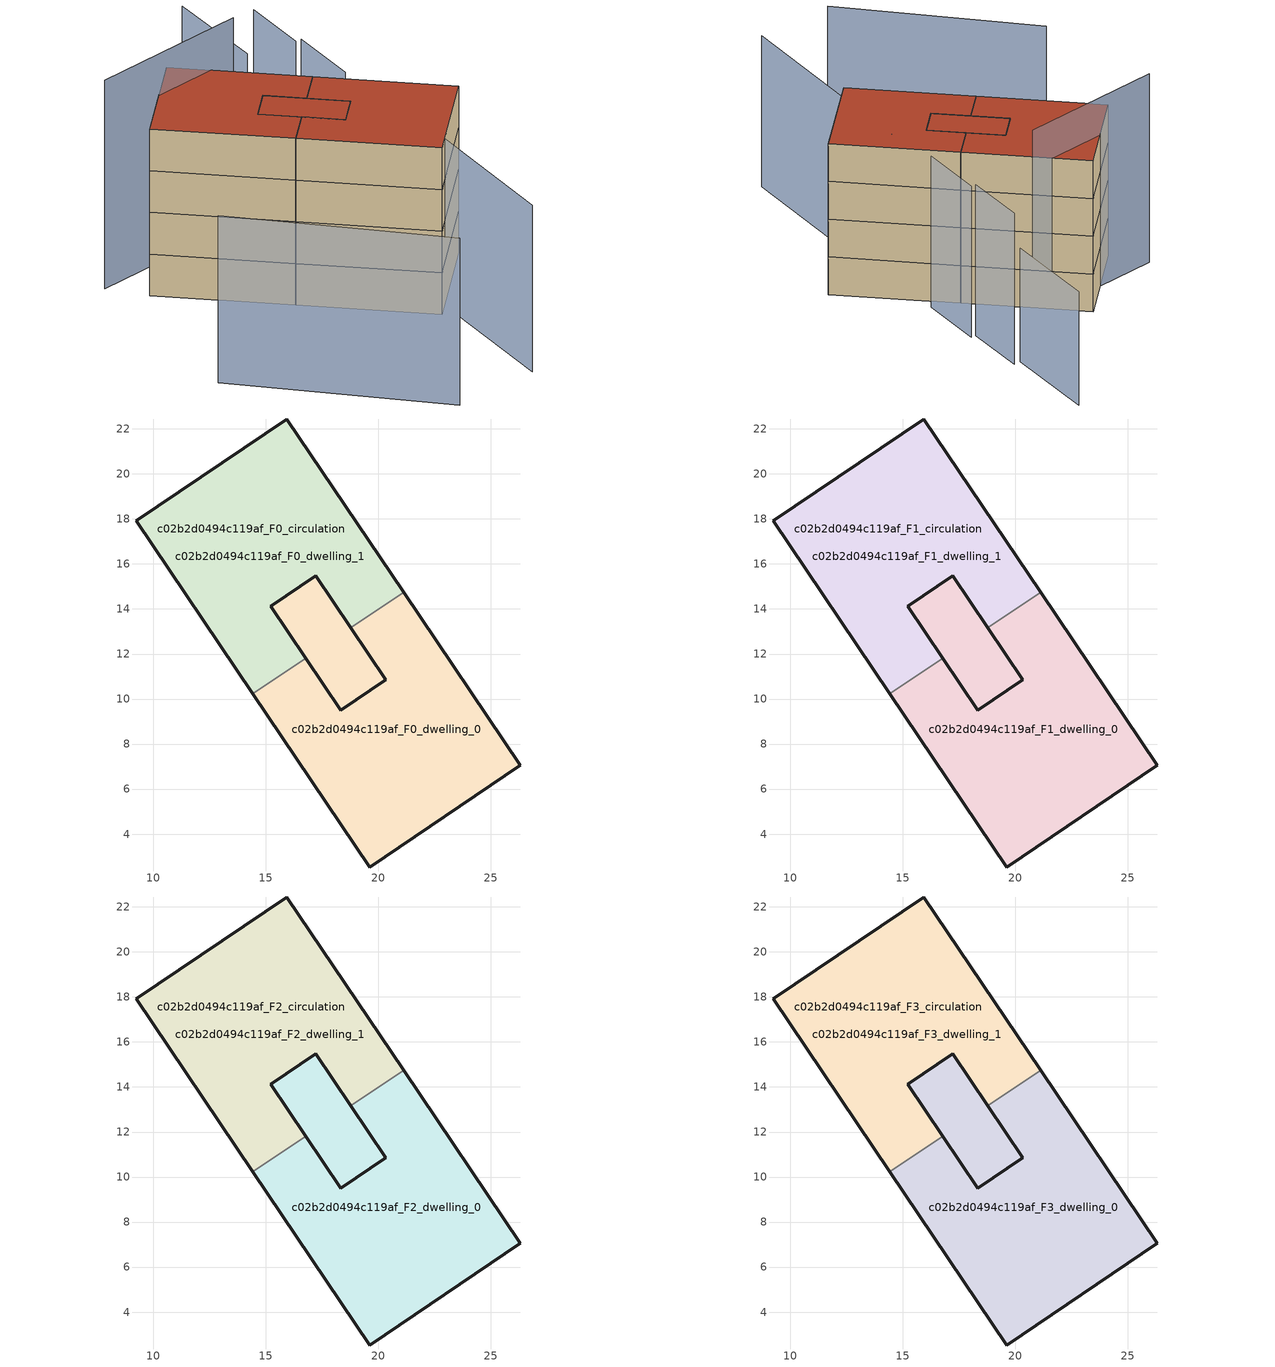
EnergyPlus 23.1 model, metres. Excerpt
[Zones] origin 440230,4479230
c02b2d0494c119af_F0_dwelling_0
 floor ground (EU_floor_Construction): 18.78,13.17 20.34,10.86 19.41,10.23 18.33,9.5 15.21,14.12 17.22,15.47 z0; 21.12,14.75 26.31,7.06 19.62,2.54 14.43,10.23 16.77,11.81 18.33,9.5 19.41,10.23 20.34,10.86 18.78,13.17 z0
 wall outside (EU_wall_Construction): 18.78,13.17 20.34,10.86 18.33,9.5 16.77,11.81 / 14.43,10.23 19.62,2.54 26.31,7.06 21.12,14.75 z0:3
 wall to c02b2d0494c119af_F0_dwelling_1 (EU_wall_Construction): 21.12,14.75 18.78,13.17 / 16.77,11.81 14.43,10.23 z0:3
c02b2d0494c119af_F0_dwelling_1
 floor ground (EU_floor_Construction): 20.34,10.86 18.33,9.5 15.21,14.12 17.22,15.47 18.78,13.17 z0; 15.93,22.44 21.12,14.75 18.78,13.17 17.22,15.47 15.21,14.12 16.77,11.81 14.43,10.23 9.24,17.92 z0
 wall outside (EU_wall_Construction): 16.77,11.81 15.21,14.12 17.22,15.47 18.78,13.17 / 21.12,14.75 15.93,22.44 9.24,17.92 14.43,10.23 z0:3
c02b2d0494c119af_F0_circulation
 floor ground (EU_floor_Construction): 21.12,14.75 26.31,7.06 19.62,2.54 14.43,10.23 16.77,11.81 18.33,9.5 19.41,10.23 20.34,10.86 18.78,13.17 z0; 18.78,13.17 20.34,10.86 19.41,10.23 18.33,9.5 16.77,11.81 15.21,14.12 17.22,15.47 z0; 15.93,22.44 21.12,14.75 18.78,13.17 17.22,15.47 15.21,14.12 16.77,11.81 14.43,10.23 9.24,17.92 z0
 wall outside (EU_wall_Construction): 15.21,14.12 18.33,9.5 20.34,10.86 17.22,15.47 15.21,14.12 z0:3
c02b2d0494c119af_F1_dwelling_0
 floor outside (EU_floor_Construction): 21.12,14.75 26.31,7.06 19.62,2.54 14.43,10.23 16.77,11.81 18.33,9.5 19.41,10.23 20.34,10.86 18.78,13.17 z3
 floor to c02b2d0494c119af_F0_dwelling_0 (EU_floor_Construction): 18.78,13.17 20.34,10.86 19.08,10.01 18.33,9.5 15.21,14.12 17.22,15.47 z3
 wall outside (EU_wall_Construction): 18.78,13.17 20.34,10.86 18.33,9.5 16.77,11.81 / 14.43,10.23 19.62,2.54 26.31,7.06 21.12,14.75 z3:6
 wall to c02b2d0494c119af_F1_dwelling_1 (EU_wall_Construction): 21.12,14.75 18.78,13.17 / 16.77,11.81 14.43,10.23 z3:6
c02b2d0494c119af_F1_dwelling_1
 floor to c02b2d0494c119af_F0_dwelling_1 (EU_floor_Construction): 15.93,22.44 21.12,14.75 18.78,13.17 17.22,15.47 15.21,14.12 16.77,11.81 14.43,10.23 9.24,17.92 z3; 20.34,10.86 18.33,9.5 15.21,14.12 17.22,15.47 18.78,13.17 z3
 wall outside (EU_wall_Construction): 16.77,11.81 15.21,14.12 17.22,15.47 18.78,13.17 / 21.12,14.75 15.93,22.44 9.24,17.92 14.43,10.23 z3:6
c02b2d0494c119af_F1_circulation
 floor outside (EU_floor_Construction): 15.93,22.44 21.12,14.75 18.78,13.17 17.22,15.47 15.21,14.12 16.77,11.81 14.43,10.23 9.24,17.92 z3
 floor to c02b2d0494c119af_F0_circulation (EU_floor_Construction): 21.12,14.75 26.31,7.06 19.62,2.54 14.43,10.23 16.77,11.81 18.33,9.5 19.41,10.23 20.34,10.86 18.78,13.17 z3; 18.78,13.17 20.34,10.86 19.41,10.23 18.33,9.5 16.77,11.81 15.21,14.12 17.22,15.47 z3
 wall outside (EU_wall_Construction): 15.21,14.12 18.33,9.5 20.34,10.86 17.22,15.47 15.21,14.12 z3:6
c02b2d0494c119af_F2_dwelling_0
 floor outside (EU_floor_Construction): 21.12,14.75 26.31,7.06 19.62,2.54 14.43,10.23 16.77,11.81 18.33,9.5 19.41,10.23 20.34,10.86 18.78,13.17 z6
 floor to c02b2d0494c119af_F1_dwelling_0 (EU_floor_Construction): 18.78,13.17 20.34,10.86 19.08,10.01 18.33,9.5 15.21,14.12 17.22,15.47 z6
 wall outside (EU_wall_Construction): 18.78,13.17 20.34,10.86 18.33,9.5 16.77,11.81 / 14.43,10.23 19.62,2.54 26.31,7.06 21.12,14.75 z6:9
 wall to c02b2d0494c119af_F2_dwelling_1 (EU_wall_Construction): 21.12,14.75 18.78,13.17 / 16.77,11.81 14.43,10.23 z6:9
c02b2d0494c119af_F2_dwelling_1
 floor to c02b2d0494c119af_F1_dwelling_1 (EU_floor_Construction): 15.93,22.44 21.12,14.75 18.78,13.17 17.22,15.47 15.21,14.12 16.77,11.81 14.43,10.23 9.24,17.92 z6; 20.34,10.86 18.33,9.5 15.21,14.12 17.22,15.47 18.78,13.17 z6
 wall outside (EU_wall_Construction): 16.77,11.81 15.21,14.12 17.22,15.47 18.78,13.17 / 21.12,14.75 15.93,22.44 9.24,17.92 14.43,10.23 z6:9
c02b2d0494c119af_F2_circulation
 floor outside (EU_floor_Construction): 15.93,22.44 21.12,14.75 18.78,13.17 17.22,15.47 15.21,14.12 16.77,11.81 14.43,10.23 9.24,17.92 z6
 floor to c02b2d0494c119af_F1_circulation (EU_floor_Construction): 21.12,14.75 26.31,7.06 19.62,2.54 14.43,10.23 16.77,11.81 18.33,9.5 19.41,10.23 20.34,10.86 18.78,13.17 z6; 18.78,13.17 20.34,10.86 19.41,10.23 18.33,9.5 16.77,11.81 15.21,14.12 17.22,15.47 z6
 wall outside (EU_wall_Construction): 15.21,14.12 18.33,9.5 20.34,10.86 17.22,15.47 15.21,14.12 z6:9
c02b2d0494c119af_F3_dwelling_0
 floor outside (EU_floor_Construction): 21.12,14.75 26.31,7.06 19.62,2.54 14.43,10.23 16.77,11.81 18.33,9.5 19.41,10.23 20.34,10.86 18.78,13.17 z9
 floor to c02b2d0494c119af_F2_dwelling_0 (EU_floor_Construction): 18.78,13.17 20.34,10.86 19.08,10.01 18.33,9.5 15.21,14.12 17.22,15.47 z9
 wall outside (EU_wall_Construction): 18.78,13.17 20.34,10.86 18.33,9.5 16.77,11.81 / 14.43,10.23 19.62,2.54 26.31,7.06 21.12,14.75 z9:12
 wall to c02b2d0494c119af_F3_dwelling_1 (EU_wall_Construction): 21.12,14.75 18.78,13.17 / 16.77,11.81 14.43,10.23 z9:12
 roof outside (EU_roof_Construction): 26.31,7.06 21.12,14.75 18.78,13.17 20.34,10.86 19.41,10.23 18.33,9.5 16.77,11.81 14.43,10.23 19.62,2.54 z12; 19.41,10.23 20.34,10.86 18.78,13.17 17.22,15.47 15.21,14.12 18.33,9.5 z12
c02b2d0494c119af_F3_dwelling_1
 floor to c02b2d0494c119af_F2_dwelling_1 (EU_floor_Construction): 15.93,22.44 21.12,14.75 18.78,13.17 17.22,15.47 15.21,14.12 16.77,11.81 14.43,10.23 9.24,17.92 z9; 20.34,10.86 18.33,9.5 15.21,14.12 17.22,15.47 18.78,13.17 z9
 wall outside (EU_wall_Construction): 16.77,11.81 15.21,14.12 17.22,15.47 18.78,13.17 / 21.12,14.75 15.93,22.44 9.24,17.92 14.43,10.23 z9:12
 roof outside (EU_roof_Construction): 18.78,13.17 21.12,14.75 15.93,22.44 9.24,17.92 14.43,10.23 16.77,11.81 15.21,14.12 17.22,15.47 z12; 20.34,10.86 18.78,13.17 17.22,15.47 15.21,14.12 18.33,9.5 z12
c02b2d0494c119af_F3_circulation
 floor outside (EU_floor_Construction): 15.93,22.44 21.12,14.75 18.78,13.17 17.22,15.47 15.21,14.12 16.77,11.81 14.43,10.23 9.24,17.92 z9
 floor to c02b2d0494c119af_F2_circulation (EU_floor_Construction): 21.12,14.75 26.31,7.06 19.62,2.54 14.43,10.23 16.77,11.81 18.33,9.5 19.41,10.23 20.34,10.86 18.78,13.17 z9; 18.78,13.17 20.34,10.86 19.41,10.23 18.33,9.5 16.77,11.81 15.21,14.12 17.22,15.47 z9
 wall outside (EU_wall_Construction): 15.21,14.12 18.33,9.5 20.34,10.86 17.22,15.47 15.21,14.12 z9:12
 roof outside (EU_roof_Construction): 26.31,7.06 21.12,14.75 18.78,13.17 20.34,10.86 19.41,10.23 18.33,9.5 16.77,11.81 14.43,10.23 19.62,2.54 z12; 19.41,10.23 20.34,10.86 18.78,13.17 17.22,15.47 15.21,14.12 16.77,11.81 18.33,9.5 z12; 18.78,13.17 21.12,14.75 15.93,22.44 9.24,17.92 14.43,10.23 16.77,11.81 15.21,14.12 17.22,15.47 z12
shading: 3.71,7.23 11.61,-6.05 / 17.84,-6.63 22.66,10.34 / 22.91,13.59 24.26,18.49 / 23.87,18.6 25.16,23.29 z0:12; 24.61,23.37 26.57,30.53 z0:9; 19.49,19.97 8.06,20.64 z0:15
[Building]
EU S2 Campaign: North Axis=0; Terrain=City; Solar Distribution=FullExterior
[Site:Location]
Madrid: Latitude=40.5; Longitude=-3.5; Time Zone=1; Elevation=609
[SizingPeriod:WeatherFileDays]
AnnualSizingPeriod: Begin Month=1; Begin Day of Month=1; End Month=12; End Day of Month=31; Day of Week for Start Day=Monday; Use Weather File Daylight Saving Period=No; Use Weather File Rain and Snow Indicators=No
[MATERIAL]
EU_InternalMass_Material: Roughness=MediumRough; Thickness=0.1; Conductivity=1; Density=1800; Specific Heat=900; Thermal Absorptance=0.9; Solar Absorptance=0.7; Visible Absorptance=0.7
[MATERIAL:NOMASS] Roughness=MediumRough; Thermal Absorptance=0.9; Solar Absorptance=0.7; Visible Absorptance=0.7
Name | Thermal Resistance
EU_wall_NoMass | 0.609216
EU_roof_NoMass | 0.513268
EU_floor_NoMass | 0.568163
[CONSTRUCTION]
EU_wall_Construction: EU_wall_NoMass
EU_roof_Construction: EU_roof_NoMass
EU_floor_Construction: EU_floor_NoMass
EU_InternalMass_Construction: EU_InternalMass_Material
[ZONE] Type=1; Multiplier=1; Ceiling Height=autocalculate; Floor Area=autocalculate; Part of Total Floor Area=Yes
Name | Volume
c02b2d0494c119af_F0_dwelling_0; c02b2d0494c119af_F1_dwelling_0; c02b2d0494c119af_F2_dwelling_0; c02b2d0494c119af_F3_dwelling_0; c02b2d0494c119af_F0_dwelling_1; c02b2d0494c119af_F1_dwelling_1; c02b2d0494c119af_F2_dwelling_1; c02b2d0494c119af_F3_dwelling_1 | 244.961
c02b2d0494c119af_F0_circulation; c02b2d0494c119af_F1_circulation; c02b2d0494c119af_F2_circulation; c02b2d0494c119af_F3_circulation | 449.469
[INTERNALMASS] Construction=EU_InternalMass_Construction; Surface Area=68.1695
Name | Zone or ZoneList
c02b2d0494c119af_F0_dwelling_0_EU_InternalMass | c02b2d0494c119af_F0_dwelling_0
c02b2d0494c119af_F0_dwelling_1_EU_InternalMass | c02b2d0494c119af_F0_dwelling_1
c02b2d0494c119af_F1_dwelling_0_EU_InternalMass | c02b2d0494c119af_F1_dwelling_0
c02b2d0494c119af_F1_dwelling_1_EU_InternalMass | c02b2d0494c119af_F1_dwelling_1
c02b2d0494c119af_F2_dwelling_0_EU_InternalMass | c02b2d0494c119af_F2_dwelling_0
c02b2d0494c119af_F2_dwelling_1_EU_InternalMass | c02b2d0494c119af_F2_dwelling_1
c02b2d0494c119af_F3_dwelling_0_EU_InternalMass | c02b2d0494c119af_F3_dwelling_0
c02b2d0494c119af_F3_dwelling_1_EU_InternalMass | c02b2d0494c119af_F3_dwelling_1
[OTHEREQUIPMENT] Fuel Type=Electricity; Design Level Calculation Method=Watts/Area; Power per Zone Floor Area=1; Fraction Latent=0; Fraction Radiant=0; Fraction Lost=0; Carbon Dioxide Generation Rate=0; EndUse Subcategory=EU_Step8_InternalGains
Name | Zone or ZoneList or Space or SpaceList | Schedule
EU_Step8_InternalGain_c02b2d0494c119af_F0_dwelling_0_f000 | c02b2d0494c119af_F0_dwelling_0 | EU_Step8_GainSchedule_c02b2d0494c119af_F0_dwelling_0_f000
EU_Step8_InternalGain_c02b2d0494c119af_F0_dwelling_1_f000 | c02b2d0494c119af_F0_dwelling_1 | EU_Step8_GainSchedule_c02b2d0494c119af_F0_dwelling_1_f000
EU_Step8_InternalGain_c02b2d0494c119af_F1_dwelling_0_f000 | c02b2d0494c119af_F1_dwelling_0 | EU_Step8_GainSchedule_c02b2d0494c119af_F1_dwelling_0_f000
EU_Step8_InternalGain_c02b2d0494c119af_F1_dwelling_1_f000 | c02b2d0494c119af_F1_dwelling_1 | EU_Step8_GainSchedule_c02b2d0494c119af_F1_dwelling_1_f000
EU_Step8_InternalGain_c02b2d0494c119af_F2_dwelling_0_f000 | c02b2d0494c119af_F2_dwelling_0 | EU_Step8_GainSchedule_c02b2d0494c119af_F2_dwelling_0_f000
EU_Step8_InternalGain_c02b2d0494c119af_F2_dwelling_1_f000 | c02b2d0494c119af_F2_dwelling_1 | EU_Step8_GainSchedule_c02b2d0494c119af_F2_dwelling_1_f000
EU_Step8_InternalGain_c02b2d0494c119af_F3_dwelling_0_f000 | c02b2d0494c119af_F3_dwelling_0 | EU_Step8_GainSchedule_c02b2d0494c119af_F3_dwelling_0_f000
EU_Step8_InternalGain_c02b2d0494c119af_F3_dwelling_1_f000 | c02b2d0494c119af_F3_dwelling_1 | EU_Step8_GainSchedule_c02b2d0494c119af_F3_dwelling_1_f000
[ZONEINFILTRATION:DESIGNFLOWRATE] Schedule=EU_AlwaysOn; Design Flow Rate Calculation Method=Flow/Area; Flow Rate per Floor Area=0.0005; Constant Term Coefficient=1; Temperature Term Coefficient=0; Velocity Term Coefficient=0; Velocity Squared Term Coefficient=0
Name | Zone or ZoneList or Space or SpaceList
EU_Circulation_Infiltration_c02b2d0494c119af_F0_circulation | c02b2d0494c119af_F0_circulation
EU_Circulation_Infiltration_c02b2d0494c119af_F1_circulation | c02b2d0494c119af_F1_circulation
EU_Circulation_Infiltration_c02b2d0494c119af_F2_circulation | c02b2d0494c119af_F2_circulation
EU_Circulation_Infiltration_c02b2d0494c119af_F3_circulation | c02b2d0494c119af_F3_circulation
[ZONEVENTILATION:DESIGNFLOWRATE] Schedule=EU_AlwaysOn; Design Flow Rate Calculation Method=AirChanges/Hour; Air Changes per Hour=0.752966; Ventilation Type=Natural; Fan Pressure Rise=0; Fan Total Efficiency=1; Constant Term Coefficient=1; Temperature Term Coefficient=0; Velocity Term Coefficient=0; Velocity Squared Term Coefficient=0; Minimum Indoor Temperature=-100; Maximum Indoor Temperature=100; Delta Temperature=-100; Minimum Outdoor Temperature=-100; Maximum Outdoor Temperature=100; Maximum Wind Speed=40
Name | Zone or ZoneList or Space or SpaceList
EU_ConstantAir_c02b2d0494c119af_F0_dwelling_0 | c02b2d0494c119af_F0_dwelling_0
EU_ConstantAir_c02b2d0494c119af_F0_dwelling_1 | c02b2d0494c119af_F0_dwelling_1
EU_ConstantAir_c02b2d0494c119af_F1_dwelling_0 | c02b2d0494c119af_F1_dwelling_0
EU_ConstantAir_c02b2d0494c119af_F1_dwelling_1 | c02b2d0494c119af_F1_dwelling_1
EU_ConstantAir_c02b2d0494c119af_F2_dwelling_0 | c02b2d0494c119af_F2_dwelling_0
EU_ConstantAir_c02b2d0494c119af_F2_dwelling_1 | c02b2d0494c119af_F2_dwelling_1
EU_ConstantAir_c02b2d0494c119af_F3_dwelling_0 | c02b2d0494c119af_F3_dwelling_0
EU_ConstantAir_c02b2d0494c119af_F3_dwelling_1 | c02b2d0494c119af_F3_dwelling_1
[HVACTEMPLATE:THERMOSTAT] Constant Heating Setpoint=20; Constant Cooling Setpoint=50
EU_HeatOnly_c02b2d0494c119af_F0_dwelling_0; EU_HeatOnly_c02b2d0494c119af_F0_dwelling_1; EU_HeatOnly_c02b2d0494c119af_F1_dwelling_0; EU_HeatOnly_c02b2d0494c119af_F1_dwelling_1; EU_HeatOnly_c02b2d0494c119af_F2_dwelling_0; EU_HeatOnly_c02b2d0494c119af_F2_dwelling_1; EU_HeatOnly_c02b2d0494c119af_F3_dwelling_0; EU_HeatOnly_c02b2d0494c119af_F3_dwelling_1
[HVACTEMPLATE:ZONE:IDEALLOADSAIRSYSTEM] System Availability Schedule=EU_AlwaysOn; Maximum Heating Supply Air Temperature=50; Minimum Cooling Supply Air Temperature=13; Maximum Heating Supply Air Humidity Ratio=0.0156; Minimum Cooling Supply Air Humidity Ratio=0.0077; Heating Limit=NoLimit; Cooling Limit=NoLimit; Heating Availability Schedule=EU_AlwaysOn; Cooling Availability Schedule=EU_CoolingOff; Dehumidification Control Type=ConstantSensibleHeatRatio; Cooling Sensible Heat Ratio=0.7; Dehumidification Setpoint=60; Humidification Control Type=None; Humidification Setpoint=30; Outdoor Air Method=None; Outdoor Air Flow Rate per Person=0.00944; Outdoor Air Flow Rate per Zone Floor Area=0; Outdoor Air Flow Rate per Zone=0; Demand Controlled Ventilation Type=None; Outdoor Air Economizer Type=NoEconomizer; Heat Recovery Type=None; Sensible Heat Recovery Effectiveness=0.7; Latent Heat Recovery Effectiveness=0.65
Name | Template Thermostat
c02b2d0494c119af_F0_dwelling_0 | EU_HeatOnly_c02b2d0494c119af_F0_dwelling_0
c02b2d0494c119af_F0_dwelling_1 | EU_HeatOnly_c02b2d0494c119af_F0_dwelling_1
c02b2d0494c119af_F1_dwelling_0 | EU_HeatOnly_c02b2d0494c119af_F1_dwelling_0
c02b2d0494c119af_F1_dwelling_1 | EU_HeatOnly_c02b2d0494c119af_F1_dwelling_1
c02b2d0494c119af_F2_dwelling_0 | EU_HeatOnly_c02b2d0494c119af_F2_dwelling_0
c02b2d0494c119af_F2_dwelling_1 | EU_HeatOnly_c02b2d0494c119af_F2_dwelling_1
c02b2d0494c119af_F3_dwelling_0 | EU_HeatOnly_c02b2d0494c119af_F3_dwelling_0
c02b2d0494c119af_F3_dwelling_1 | EU_HeatOnly_c02b2d0494c119af_F3_dwelling_1
[SIZING:ZONE] Zone Cooling Design Supply Air Temperature Input Method=SupplyAirTemperature; Zone Cooling Design Supply Air Temperature=13; Zone Heating Design Supply Air Temperature Input Method=SupplyAirTemperature; Zone Heating Design Supply Air Temperature=50; Zone Cooling Design Supply Air Humidity Ratio=0.008; Zone Heating Design Supply Air Humidity Ratio=0.008; Cooling Design Air Flow Method=DesignDay; Cooling Design Air Flow Rate=0; Cooling Minimum Air Flow per Zone Floor Area=0.000762; Cooling Minimum Air Flow=0; Cooling Minimum Air Flow Fraction=0.2; Heating Design Air Flow Method=DesignDay; Heating Design Air Flow Rate=0; Heating Maximum Air Flow per Zone Floor Area=0.002032; Heating Maximum Air Flow=0.141576; Heating Maximum Air Flow Fraction=0.3; Account for Dedicated Outdoor Air System=No; Dedicated Outdoor Air System Control Strategy=NeutralSupplyAir; Dedicated Outdoor Air Low Setpoint Temperature for Design=autosize; Dedicated Outdoor Air High Setpoint Temperature for Design=autosize; Zone Load Sizing Method=Sensible Load Only No Latent Load; Zone Latent Cooling Design Supply Air Humidity Ratio Input Method=HumidityRatioDifference; Zone Cooling Design Supply Air Humidity Ratio Difference=0.005; Zone Latent Heating Design Supply Air Humidity Ratio Input Method=HumidityRatioDifference; Zone Humidification Design Supply Air Humidity Ratio Difference=0.005
c02b2d0494c119af_F0_dwelling_0; c02b2d0494c119af_F0_dwelling_1; c02b2d0494c119af_F1_dwelling_0; c02b2d0494c119af_F1_dwelling_1; c02b2d0494c119af_F2_dwelling_0; c02b2d0494c119af_F2_dwelling_1; c02b2d0494c119af_F3_dwelling_0; c02b2d0494c119af_F3_dwelling_1
[SCHEDULE:CONSTANT]
Name | Hourly Value
EU_AlwaysOn | 1
EU_CoolingOff | 0
[SCHEDULE:FILE] Column Number=1; Rows to Skip at Top=0; Number of Hours of Data=8760; Column Separator=Comma; Interpolate to Timestep=No; Minutes per Item=60; Adjust Schedule for Daylight Savings=Yes
Name | File
EU_Step8_GainSchedule_c02b2d0494c119af_F0_dwelling_0_f000 | ../../schedules/c02b2d0494c119af/c02b2d0494c119af_F0_dwelling_0_f000_gain.csv
EU_Step8_GainSchedule_c02b2d0494c119af_F0_dwelling_1_f000 | ../../schedules/c02b2d0494c119af/c02b2d0494c119af_F0_dwelling_1_f000_gain.csv
EU_Step8_GainSchedule_c02b2d0494c119af_F1_dwelling_0_f000 | ../../schedules/c02b2d0494c119af/c02b2d0494c119af_F1_dwelling_0_f000_gain.csv
EU_Step8_GainSchedule_c02b2d0494c119af_F1_dwelling_1_f000 | ../../schedules/c02b2d0494c119af/c02b2d0494c119af_F1_dwelling_1_f000_gain.csv
EU_Step8_GainSchedule_c02b2d0494c119af_F2_dwelling_0_f000 | ../../schedules/c02b2d0494c119af/c02b2d0494c119af_F2_dwelling_0_f000_gain.csv
EU_Step8_GainSchedule_c02b2d0494c119af_F2_dwelling_1_f000 | ../../schedules/c02b2d0494c119af/c02b2d0494c119af_F2_dwelling_1_f000_gain.csv
EU_Step8_GainSchedule_c02b2d0494c119af_F3_dwelling_0_f000 | ../../schedules/c02b2d0494c119af/c02b2d0494c119af_F3_dwelling_0_f000_gain.csv
EU_Step8_GainSchedule_c02b2d0494c119af_F3_dwelling_1_f000 | ../../schedules/c02b2d0494c119af/c02b2d0494c119af_F3_dwelling_1_f000_gain.csv
